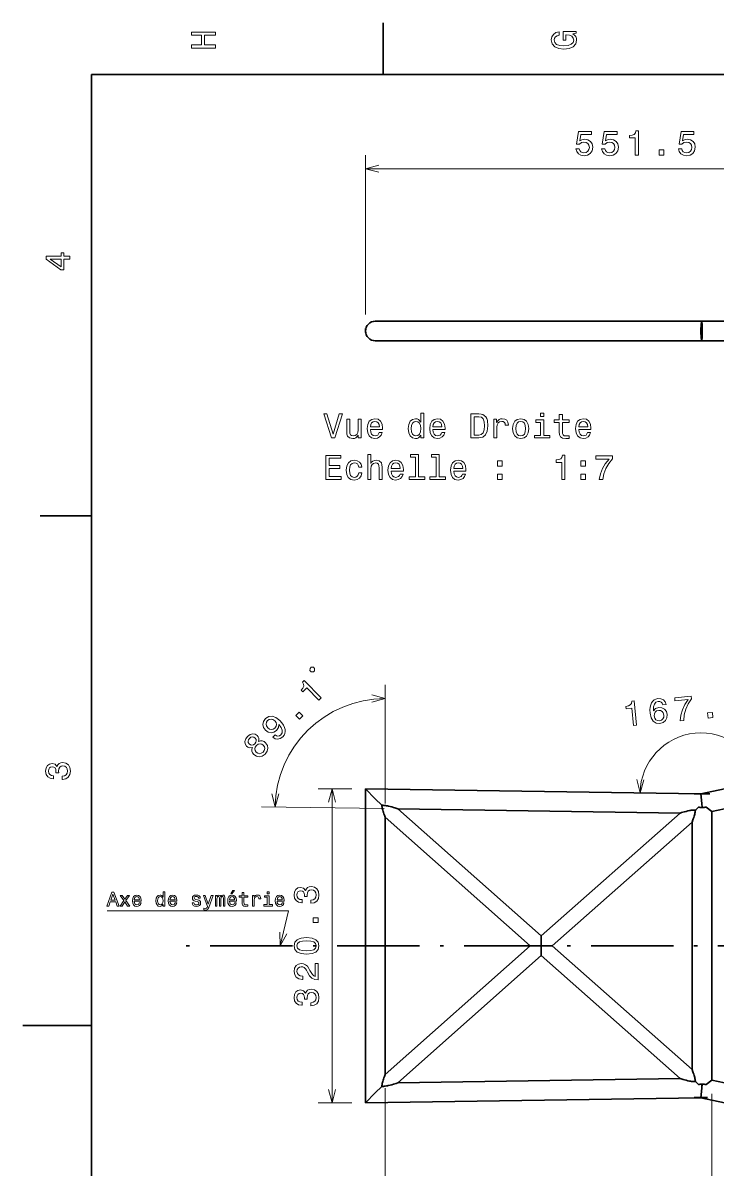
# Model space of a CAD drawing. Extents: x 0 to 420, y 0 to 297.
# Drawn here: x 0 to 101.1, y 127.6 to 294.5 of the extents above; entities that cross this region are included whole.
import ezdxf

# ---------------------------------------------------------------- set-up
doc = ezdxf.new("R2010")
doc.units = 0
doc.linetypes.add('DASHDOT', pattern=[18.5, 12, -3, 0.5, -3])

msp = doc.modelspace()

# ---------------------------------------------------------------- linework, layer by layer
at = {"color": 7, "lineweight": 35, "ltscale": 0.1875}
for p, q in [((52.5, 287), (52.5, 294.5)), ((10, 222.699997), (2.5, 222.699997))]:
    msp.add_line(p, q, dxfattribs=at)
at = {"color": 7, "lineweight": 35}
for p, q in [((410, 287), (10, 287)), ((10, 287), (10, 10)), ((51.345295, 251.058411), (98.927864, 251.058411)), ((126.272415, 251.058411), (98.927864, 251.058411)), ((51.345295, 248.201263), (98.927864, 248.201263)), ((51.345295, 248.201263), (98.927864, 248.201263)), ((128.342224, 248.201263), (98.927864, 248.201263)), ((128.342224, 248.201263), (98.927864, 248.201263)), ((125.832825, 187.938126), (98.789383, 182.228348)), ((127.970154, 185.469254), (100.356438, 179.639069)), ((49.916725, 182.96698), (98.789383, 182.228348)), ((49.916725, 182.96698), (49.916725, 137.209198)), ((52.773865, 178.820389), (52.773865, 141.360016)), ((73.900574, 160.111069), (52.773865, 178.820389)), ((54.630798, 180.038269), (95.74704, 179.416855)), ((75.516472, 161.542404), (54.630798, 180.038269)), ((75.516472, 161.542404), (95.74704, 179.416855)), ((100.356438, 140.537109), (100.356438, 179.639069)), ((77.13279, 160.111038), (97.49929, 178.105606)), ((97.49929, 142.074936), (97.49929, 178.105606)), ((73.900574, 160.111069), (52.773865, 141.360016)), ((75.516457, 158.680099), (54.624973, 140.137817)), ((95.752625, 140.759415), (75.516457, 158.680099)), ((97.49929, 142.074936), (77.13279, 160.111038)), ((54.624973, 140.137817), (95.752625, 140.759415)), ((100.356438, 140.537109), (127.970154, 134.706924)), ((49.916725, 137.209198), (98.789383, 137.94783)), ((98.789383, 137.94783), (125.832825, 132.238052))]:
    msp.add_line(p, q, dxfattribs=at)
at = {"color": 7, "lineweight": 13}
for p, q in [((49.909958, 252.019882), (49.909958, 275.263092)), ((49.909958, 273.263092), (128.688568, 273.263092)), ((52.773865, 139.360016), (52.773865, 73.737663)), ((100.356438, 138.537109), (100.356438, 84.559921))]:
    msp.add_line(p, q, dxfattribs=at)
at = {"color": 7, "lineweight": 35, "ltscale": 0.015268}
msp.add_line((49.909958, 250.019882), (49.906506, 249.40918), dxfattribs=at)
at = {"color": 7, "lineweight": 35, "ltscale": 0.000235}
msp.add_line((51.35471, 248.201294), (51.345295, 248.201263), dxfattribs=at)
at = {"color": 7, "lineweight": 13, "ltscale": 0.432038}
msp.add_line((52.773865, 180.820389), (52.773865, 198.101913), dxfattribs=at)
at = {"color": 8, "lineweight": 13, "ltscale": 0.121996}
for p, q in [((47.916725, 182.96698), (43.036877, 182.96698)), ((47.916725, 137.209198), (43.036877, 137.209198))]:
    msp.add_line(p, q, dxfattribs=at)
at = {"color": 8, "lineweight": 13}
msp.add_line((45.036877, 137.209198), (45.036877, 182.96698), dxfattribs=at)
at = {"color": 7, "lineweight": 35, "ltscale": 0.050893}
for p, q in [((49.916725, 182.96698), (51.345295, 181.516663)), ((51.345295, 181.516663), (49.916725, 182.96698)), ((51.345295, 138.659515), (49.916725, 137.209198)), ((51.345295, 138.659515), (49.916725, 137.209198))]:
    msp.add_line(p, q, dxfattribs=at)
at = {"color": 7, "lineweight": 35, "ltscale": 0.05621}
msp.add_line((97.820251, 182.233932), (100.068649, 182.233932), dxfattribs=at)
at = {"color": 7, "lineweight": 35, "ltscale": 0.035938}
for p, q in [((98.927864, 180.797516), (98.789383, 182.228348)), ((98.789383, 182.228348), (98.927864, 180.797516)), ((98.927864, 139.378662), (98.789383, 137.94783))]:
    msp.add_line(p, q, dxfattribs=at)
at = {"color": 7, "lineweight": 13, "ltscale": 0.447318}
msp.add_line((52.631008, 180.068497), (34.740349, 180.338882), dxfattribs=at)
at = {"color": 7, "lineweight": 35, "ltscale": 0.033821}
for p, q in [((51.345295, 181.516663), (52.294651, 180.552856)), ((52.294651, 180.552856), (51.345295, 181.516663))]:
    msp.add_line(p, q, dxfattribs=at)
at = {"color": 7, "lineweight": 35, "ltscale": 0.015138}
msp.add_line((98.411613, 180.289001), (97.980232, 179.86409), dxfattribs=at)
at = {"color": 7, "lineweight": 35, "ltscale": 0.013858}
for p, q in [((98.981262, 180.245773), (98.927864, 180.797516)), ((98.927864, 180.797516), (98.981262, 180.245773)), ((98.981262, 139.930405), (98.927864, 139.378662))]:
    msp.add_line(p, q, dxfattribs=at)
at = {"color": 7, "lineweight": 35, "ltscale": 0.025994}
for p, q in [((100.356438, 179.639069), (99.548836, 180.293961)), ((99.548836, 139.882217), (100.356438, 140.537109))]:
    msp.add_line(p, q, dxfattribs=at)
at = {"color": 7, "lineweight": 35, "ltscale": 0.035761}
msp.add_line((75.515648, 160.111969), (75.516472, 161.542404), dxfattribs=at)
at = {"color": 7, "linetype": 'DASHDOT', "lineweight": 35}
msp.add_line((390.771515, 160.088089), (23.101364, 160.088089), dxfattribs=at)
at = {"color": 7, "lineweight": 35, "ltscale": 0.040377}
msp.add_line((75.515648, 160.111969), (73.900574, 160.111069), dxfattribs=at)
at = {"color": 7, "lineweight": 35, "ltscale": 0.040429}
msp.add_line((75.515648, 160.111969), (77.13279, 160.111038), dxfattribs=at)
at = {"color": 7, "lineweight": 35, "ltscale": 0.035797}
msp.add_line((75.515648, 160.111969), (75.516457, 158.680099), dxfattribs=at)
at = {"color": 7, "lineweight": 35, "ltscale": 0.25}
msp.add_line((10, 148.5), (0, 148.5), dxfattribs=at)
at = {"color": 7, "lineweight": 35, "ltscale": 0.015134}
msp.add_line((97.980339, 140.311981), (98.411613, 139.887177), dxfattribs=at)
at = {"color": 7, "lineweight": 35, "ltscale": 0.033816}
msp.add_line((52.294514, 139.623169), (51.345295, 138.659515), dxfattribs=at)
msp.add_line((52.294514, 139.623169), (51.345295, 138.659515), dxfattribs=at)
at = {"color": 7, "lineweight": 35, "ltscale": 0.013787}
msp.add_line((98.927864, 139.378662), (98.919525, 139.930069), dxfattribs=at)
at = {"color": 7, "lineweight": 35, "ltscale": 0.04818}
msp.add_line((97.820251, 138.008881), (99.747444, 138.008881), dxfattribs=at)
at = {"color": 7, "lineweight": 13}
for points in [[(28.083214, 290.829987), (28.083214, 291.299011), (26.439121, 291.299011), (26.439121, 292.701019), (28.083214, 292.701019), (28.083214, 293.164978), (24.583214, 293.164978), (24.583214, 292.701019), (26.010447, 292.701019), (26.010447, 291.299011), (24.583214, 291.299011), (24.583214, 290.829987)], [(80.114197, 292.922913), (80.583214, 293.008667), (80.583214, 293.260803), (78.692001, 293.260803), (78.692001, 291.984863), (79.120674, 291.984863), (79.120674, 292.771606), (79.15094, 292.771606), (79.614914, 292.71109), (79.957855, 292.549713), (80.174713, 292.302612), (80.245316, 291.994965), (80.154541, 291.652039), (79.882202, 291.384735), (79.433357, 291.213257), (78.818085, 291.15274), (78.207855, 291.208221), (77.759003, 291.3797), (77.486671, 291.652039), (77.390854, 292.020172), (77.441284, 292.272339), (77.582497, 292.479126), (77.819527, 292.630402), (78.137245, 292.716156), (78.137245, 293.215424), (77.653099, 293.08429), (77.289986, 292.837189), (77.068085, 292.489197), (76.987396, 292.050446), (77.113472, 291.475525), (77.481628, 291.041779), (78.0616, 290.764404), (78.833214, 290.668579), (79.609871, 290.764404), (80.189842, 291.041779), (80.557999, 291.450287), (80.679039, 291.964691), (80.638687, 292.252167), (80.537827, 292.509369), (80.361313, 292.731262)], [(89.208466, 275.263092), (89.667404, 275.263092), (89.667404, 278.7883), (89.324471, 278.7883), (89.233688, 278.480682), (89.052132, 278.273895), (88.77475, 278.152863), (88.391472, 278.112518), (88.391472, 277.754456), (89.208466, 277.754456)], [(80.576515, 276.175934), (80.687454, 275.76236), (80.934578, 275.439606), (81.297684, 275.237885), (81.761658, 275.162231), (82.271019, 275.253021), (82.669441, 275.500122), (82.921608, 275.893494), (83.017433, 276.397827), (82.931686, 276.866852), (82.689621, 277.234985), (82.311378, 277.472015), (81.822189, 277.55777), (81.443947, 277.497253), (81.151428, 277.330811), (81.292648, 278.273895), (82.825783, 278.273895), (82.825783, 278.687439), (80.954735, 278.687439), (80.677376, 276.831543), (81.080818, 276.831543), (81.373337, 277.068573), (81.746536, 277.154297), (82.06929, 277.098846), (82.316414, 276.937439), (82.472755, 276.690338), (82.528221, 276.372589), (82.472755, 276.054871), (82.311378, 275.80777), (82.064255, 275.651428), (81.746536, 275.595947), (81.47924, 275.631256), (81.272469, 275.747253), (81.12117, 275.928802), (81.045525, 276.175934)], [(84.312523, 276.175934), (84.42347, 275.76236), (84.670593, 275.439606), (85.033699, 275.237885), (85.497673, 275.162231), (86.007034, 275.253021), (86.405457, 275.500122), (86.657616, 275.893494), (86.753441, 276.397827), (86.667694, 276.866852), (86.425629, 277.234985), (86.047386, 277.472015), (85.558197, 277.55777), (85.179955, 277.497253), (84.887444, 277.330811), (85.028656, 278.273895), (86.56179, 278.273895), (86.56179, 278.687439), (84.69075, 278.687439), (84.413391, 276.831543), (84.816833, 276.831543), (85.109344, 277.068573), (85.482552, 277.154297), (85.805305, 277.098846), (86.052429, 276.937439), (86.208763, 276.690338), (86.264236, 276.372589), (86.208763, 276.054871), (86.047386, 275.80777), (85.800262, 275.651428), (85.482552, 275.595947), (85.215256, 275.631256), (85.008484, 275.747253), (84.857185, 275.928802), (84.78154, 276.175934)], [(95.520569, 276.175934), (95.631516, 275.76236), (95.878632, 275.439606), (96.241745, 275.237885), (96.705711, 275.162231), (97.21508, 275.253021), (97.613495, 275.500122), (97.865662, 275.893494), (97.961487, 276.397827), (97.87574, 276.866852), (97.633675, 277.234985), (97.255432, 277.472015), (96.766243, 277.55777), (96.388, 277.497253), (96.095482, 277.330811), (96.236702, 278.273895), (97.769836, 278.273895), (97.769836, 278.687439), (95.898796, 278.687439), (95.621429, 276.831543), (96.024872, 276.831543), (96.31739, 277.068573), (96.690598, 277.154297), (97.013351, 277.098846), (97.260468, 276.937439), (97.416809, 276.690338), (97.472282, 276.372589), (97.416809, 276.054871), (97.255432, 275.80777), (97.008308, 275.651428), (96.690598, 275.595947), (96.423294, 275.631256), (96.216522, 275.747253), (96.065231, 275.928802), (95.989578, 276.175934)], [(92.687279, 275.263092), (93.383255, 275.263092), (93.383255, 276.014526), (92.687279, 276.014526)], [(6.833213, 260.077362), (6.833213, 260.53125), (5.965778, 260.53125), (5.965778, 261.030548), (5.56232, 261.030548), (5.56232, 260.53125), (3.408862, 260.53125), (3.408862, 260.072327), (5.521974, 258.539185), (5.965778, 258.539185), (5.965778, 260.077362)], [(5.56232, 258.96283), (3.993876, 260.077362), (5.56232, 260.077362)], [(46.079975, 237.56395), (45.202454, 234.583405), (44.299713, 237.56395), (43.820606, 237.56395), (44.950291, 234.058914), (45.454613, 234.058914), (46.559078, 237.56395)], [(57.966862, 234.477509), (57.966862, 234.058914), (58.410664, 234.058914), (58.410664, 237.679947), (57.971905, 237.679947), (57.971905, 236.353577), (57.634007, 236.736862), (57.427235, 236.827652), (57.190205, 236.862946), (56.761528, 236.762085), (56.428677, 236.47966), (56.211819, 236.025772), (56.136169, 235.415543), (56.211819, 234.805313), (56.428677, 234.346375), (56.761528, 234.058914), (57.190205, 233.963089), (57.427235, 233.998398), (57.63905, 234.089172)], [(66.44957, 237.558914), (65.284584, 237.558914), (65.284584, 234.058914), (66.44957, 234.058914), (66.999283, 234.169861), (67.407784, 234.507767), (67.659943, 235.05748), (67.750725, 235.808914), (67.670029, 236.575485), (67.569168, 236.878082), (67.427956, 237.120148), (67.019455, 237.447968), (66.752159, 237.528656)], [(66.414268, 237.14032), (66.797554, 237.064682), (67.059799, 236.832687), (67.216141, 236.419144), (67.266571, 235.808914), (67.211098, 235.218857), (67.054756, 234.805313), (66.787468, 234.558197), (66.414268, 234.477509), (65.753601, 234.477509), (65.753601, 237.14032)], [(75.890488, 237.679947), (75.421471, 237.679947), (75.421471, 237.175629), (75.890488, 237.175629)], [(78.149849, 236.298111), (78.149849, 234.941483), (78.180107, 234.502716), (78.32132, 234.200119), (78.603745, 234.023605), (79.082848, 233.963089), (79.607346, 233.988312), (79.607346, 234.371597), (79.22406, 234.341339), (78.876076, 234.381683), (78.689476, 234.507767), (78.608788, 234.719574), (78.593658, 235.01712), (78.593658, 236.298111), (79.607346, 236.298111), (79.607346, 236.676346), (78.593658, 236.676346), (78.593658, 237.46814), (78.149849, 237.46814), (78.149849, 236.676346), (77.383278, 236.676346), (77.383278, 236.298111)], [(49.282421, 236.76712), (48.838619, 236.76712), (48.838619, 235.20372), (48.788185, 234.840622), (48.641933, 234.578369), (48.414986, 234.416977), (48.117435, 234.366547), (47.880405, 234.406891), (47.729107, 234.527939), (47.643375, 234.734711), (47.623199, 235.027206), (47.623199, 236.76712), (47.179398, 236.76712), (47.179398, 234.986862), (47.194527, 234.628799), (47.290348, 234.331253), (47.582855, 234.058914), (48.051876, 233.963089), (48.304035, 233.998398), (48.520897, 234.089172), (48.707497, 234.245514), (48.858791, 234.472458), (48.858791, 234.058914), (49.282421, 234.058914)], [(50.618877, 235.284424), (52.394093, 235.284424), (52.399136, 235.491196), (52.318443, 236.071167), (52.096542, 236.504883), (51.743519, 236.76712), (51.274498, 236.862946), (50.815563, 236.762085), (50.46254, 236.47966), (50.235592, 236.020737), (50.1549, 235.415543), (50.230549, 234.795227), (50.457497, 234.341339), (50.805477, 234.058914), (51.259369, 233.963089), (51.65274, 234.028656), (51.975506, 234.200119), (52.212536, 234.472458), (52.348705, 234.835571), (51.909943, 234.835571), (51.819164, 234.633835), (51.688042, 234.482544), (51.314842, 234.361511), (51.027378, 234.416977), (50.81052, 234.593491), (50.669312, 234.880966), (50.618877, 235.269287)], [(50.618877, 235.657623), (50.674355, 236.0056), (50.81052, 236.262802), (51.017292, 236.419144), (51.289627, 236.474625), (51.556919, 236.419144), (51.763691, 236.262802), (51.889771, 236.0056), (51.935162, 235.657623)], [(57.26585, 236.464539), (57.558357, 236.393921), (57.780262, 236.197235), (57.911385, 235.869431), (57.961819, 235.415543), (57.911385, 234.956604), (57.780262, 234.628799), (57.558357, 234.427063), (57.26585, 234.361511), (56.988476, 234.427063), (56.776657, 234.628799), (56.635448, 234.961655), (56.590057, 235.415543), (56.635448, 235.864395), (56.776657, 236.1922), (56.988476, 236.393921)], [(59.726944, 235.284424), (61.502163, 235.284424), (61.507206, 235.491196), (61.426514, 236.071167), (61.204613, 236.504883), (60.851585, 236.76712), (60.382565, 236.862946), (59.92363, 236.762085), (59.570606, 236.47966), (59.343662, 236.020737), (59.26297, 235.415543), (59.338619, 234.795227), (59.565563, 234.341339), (59.913544, 234.058914), (60.367435, 233.963089), (60.760807, 234.028656), (61.083572, 234.200119), (61.320606, 234.472458), (61.456772, 234.835571), (61.018013, 234.835571), (60.927235, 234.633835), (60.796108, 234.482544), (60.422913, 234.361511), (60.135448, 234.416977), (59.918587, 234.593491), (59.777378, 234.880966), (59.726944, 235.269287)], [(59.726944, 235.657623), (59.782421, 236.0056), (59.918587, 236.262802), (60.125359, 236.419144), (60.397694, 236.474625), (60.664986, 236.419144), (60.871758, 236.262802), (60.997837, 236.0056), (61.043228, 235.657623)], [(68.613113, 234.058914), (69.056915, 234.058914), (69.056915, 235.607178), (69.102303, 235.980377), (69.238472, 236.247681), (69.460373, 236.409058), (69.757927, 236.464539), (69.979828, 236.42923), (70.146255, 236.328369), (70.247116, 236.156891), (70.282425, 235.924911), (70.73127, 235.924911), (70.670753, 236.333405), (70.504326, 236.625916), (70.226944, 236.802429), (69.848701, 236.862946), (69.591499, 236.822601), (69.369598, 236.721741), (69.172913, 236.550262), (69.016571, 236.318283), (69.016571, 236.76712), (68.613113, 236.76712)], [(71.351585, 235.410492), (71.432274, 234.795227), (71.664261, 234.341339), (72.032417, 234.058914), (72.526657, 233.963089), (73.015846, 234.058914), (73.384003, 234.336288), (73.615997, 234.790176), (73.701729, 235.410492), (73.615997, 236.025772), (73.384003, 236.484711), (73.015846, 236.762085), (72.526657, 236.862946), (72.032417, 236.762085), (71.664261, 236.47966), (71.432274, 236.025772)], [(71.805473, 235.415543), (71.850861, 235.869431), (71.992073, 236.197235), (72.219017, 236.398972), (72.526657, 236.469574), (72.829247, 236.398972), (73.056198, 236.202286), (73.197403, 235.869431), (73.247841, 235.415543), (73.197403, 234.956604), (73.056198, 234.623749), (72.829247, 234.422028), (72.526657, 234.356461), (72.219017, 234.422028), (71.992073, 234.623749), (71.850861, 234.956604)], [(75.875359, 234.432114), (75.875359, 236.676346), (74.735588, 236.676346), (74.735588, 236.298111), (75.431557, 236.298111), (75.431557, 234.432114), (74.523773, 234.432114), (74.523773, 234.058914), (76.793221, 234.058914), (76.793221, 234.432114)], [(80.979103, 235.284424), (82.754318, 235.284424), (82.759361, 235.491196), (82.678665, 236.071167), (82.456764, 236.504883), (82.103737, 236.76712), (81.63472, 236.862946), (81.175789, 236.762085), (80.822762, 236.47966), (80.595818, 236.020737), (80.515121, 235.415543), (80.590775, 234.795227), (80.817719, 234.341339), (81.165703, 234.058914), (81.619591, 233.963089), (82.012962, 234.028656), (82.335732, 234.200119), (82.572762, 234.472458), (82.708931, 234.835571), (82.270164, 234.835571), (82.17939, 234.633835), (82.048264, 234.482544), (81.675064, 234.361511), (81.387604, 234.416977), (81.170746, 234.593491), (81.029533, 234.880966), (80.979103, 235.269287)], [(80.979103, 235.657623), (81.034576, 236.0056), (81.170746, 236.262802), (81.377518, 236.419144), (81.649849, 236.474625), (81.917145, 236.419144), (82.123917, 236.262802), (82.249992, 236.0056), (82.29538, 235.657623)], [(44.143375, 228.012085), (46.362392, 228.012085), (46.362392, 228.435715), (44.607349, 228.435715), (44.607349, 229.62088), (46.17075, 229.62088), (46.17075, 230.039459), (44.607349, 230.039459), (44.607349, 231.088455), (46.322048, 231.088455), (46.322048, 231.512085), (44.143375, 231.512085)], [(48.919312, 229.822601), (49.35807, 229.822601), (49.267292, 230.226059), (49.050434, 230.543777), (48.71254, 230.740463), (48.273777, 230.816116), (47.789627, 230.715256), (47.421471, 230.432831), (47.189484, 229.973907), (47.108791, 229.358627), (47.184441, 228.748398), (47.411385, 228.29451), (47.769455, 228.012085), (48.258648, 227.91626), (48.692364, 227.991913), (49.030262, 228.20372), (49.262249, 228.536575), (49.363113, 228.980377), (48.939484, 228.980377), (48.863834, 228.697968), (48.722626, 228.486145), (48.520897, 228.355026), (48.273777, 228.314682), (47.966141, 228.380234), (47.74424, 228.58197), (47.60807, 228.909775), (47.562683, 229.373749), (47.60807, 229.827652), (47.749283, 230.155457), (47.976227, 230.357193), (48.273777, 230.427795), (48.536026, 230.382401), (48.732712, 230.266403), (48.863834, 230.074768)], [(50.230549, 228.012085), (50.674355, 228.012085), (50.674355, 229.575485), (50.719742, 229.933548), (50.865997, 230.195801), (51.092941, 230.357193), (51.395535, 230.417709), (51.637611, 230.367279), (51.788906, 230.23111), (51.864555, 230.004166), (51.889771, 229.701569), (51.889771, 228.012085), (52.333576, 228.012085), (52.333576, 229.792343), (52.3134, 230.150406), (52.222622, 230.447968), (51.925072, 230.720291), (51.461098, 230.816116), (51.208935, 230.780823), (50.992077, 230.684998), (50.81052, 230.533691), (50.674355, 230.32692), (50.674355, 231.633118), (50.230549, 231.633118)], [(53.6549, 229.237595), (55.430119, 229.237595), (55.435162, 229.444366), (55.354469, 230.024338), (55.132565, 230.458054), (54.779541, 230.720291), (54.31052, 230.816116), (53.851585, 230.715256), (53.498562, 230.432831), (53.271614, 229.973907), (53.190922, 229.368713), (53.266571, 228.748398), (53.493519, 228.29451), (53.841499, 228.012085), (54.295391, 227.91626), (54.688763, 227.981827), (55.011528, 228.15329), (55.248562, 228.425629), (55.384727, 228.788742), (54.945969, 228.788742), (54.85519, 228.587006), (54.724064, 228.435715), (54.350864, 228.314682), (54.0634, 228.370148), (53.846542, 228.546661), (53.705334, 228.834137), (53.6549, 229.222458)], [(53.6549, 229.610794), (53.710377, 229.958771), (53.846542, 230.215973), (54.053314, 230.372314), (54.325649, 230.427795), (54.592941, 230.372314), (54.799713, 230.215973), (54.925793, 229.958771), (54.971184, 229.610794)], [(57.185162, 231.259918), (57.185162, 228.385284), (56.272335, 228.385284), (56.272335, 228.012085), (58.536743, 228.012085), (58.536743, 228.385284), (57.628963, 228.385284), (57.628963, 231.633118), (56.489193, 231.633118), (56.489193, 231.259918)], [(60.22118, 231.259918), (60.22118, 228.385284), (59.308357, 228.385284), (59.308357, 228.012085), (61.572765, 228.012085), (61.572765, 228.385284), (60.664986, 228.385284), (60.664986, 231.633118), (59.525219, 231.633118), (59.525219, 231.259918)], [(62.76297, 229.237595), (64.538185, 229.237595), (64.543228, 229.444366), (64.46254, 230.024338), (64.240631, 230.458054), (63.887608, 230.720291), (63.418587, 230.816116), (62.959656, 230.715256), (62.606628, 230.432831), (62.379684, 229.973907), (62.298992, 229.368713), (62.374641, 228.748398), (62.601585, 228.29451), (62.94957, 228.012085), (63.403458, 227.91626), (63.796829, 227.981827), (64.119598, 228.15329), (64.356628, 228.425629), (64.492798, 228.788742), (64.054031, 228.788742), (63.963257, 228.587006), (63.832134, 228.435715), (63.458935, 228.314682), (63.171471, 228.370148), (62.954613, 228.546661), (62.8134, 228.834137), (62.76297, 229.222458)], [(62.76297, 229.610794), (62.818443, 229.958771), (62.954613, 230.215973), (63.161385, 230.372314), (63.43372, 230.427795), (63.701008, 230.372314), (63.90778, 230.215973), (64.033859, 229.958771), (64.079254, 229.610794)], [(69.142654, 229.968857), (69.838615, 229.968857), (69.838615, 230.720291), (69.142654, 230.720291)], [(78.507919, 228.012085), (78.96685, 228.012085), (78.96685, 231.537308), (78.623917, 231.537308), (78.533134, 231.22966), (78.351578, 231.022888), (78.074203, 230.901855), (77.690918, 230.861511), (77.690918, 230.503433), (78.507919, 230.503433)], [(81.286736, 229.968857), (81.982704, 229.968857), (81.982704, 230.720291), (81.286736, 230.720291)], [(83.969734, 228.012085), (84.479103, 228.012085), (84.645523, 228.844223), (84.938034, 229.62088), (85.351578, 230.342056), (85.891205, 231.017853), (85.891205, 231.436432), (83.490623, 231.436432), (83.490623, 230.977509), (85.407051, 230.977509), (84.852295, 230.296661), (84.433708, 229.585571), (84.141205, 228.829086)], [(69.142654, 228.012085), (69.838615, 228.012085), (69.838615, 228.763519), (69.142654, 228.763519)], [(81.286736, 228.012085), (81.982704, 228.012085), (81.982704, 228.763519), (81.286736, 228.763519)], [(42.319801, 199.997421), (42.486061, 200.161148), (42.488537, 200.491135), (42.324787, 200.657364), (41.994812, 200.659851), (41.82859, 200.496109), (41.826115, 200.166138), (41.989826, 199.999908)], [(43.131081, 195.883728), (43.458019, 196.20578), (40.984245, 198.717255), (40.739895, 198.476593), (40.891125, 198.193726), (40.906887, 197.919006), (40.794201, 197.638123), (40.549465, 197.340424), (40.800724, 197.085312), (41.38279, 197.658646)], [(88.936951, 192.198624), (89.393738, 192.242844), (89.054153, 195.751663), (88.712814, 195.718628), (88.652092, 195.403671), (88.491287, 195.180374), (88.226868, 195.033173), (87.849251, 194.9561), (87.883743, 194.599686), (88.696945, 194.678391)], [(93.704369, 195.228897), (93.569641, 195.626266), (93.319626, 195.906082), (92.959808, 196.063797), (92.511765, 196.086304), (92.219002, 196.022491), (91.972229, 195.902344), (91.761398, 195.724869), (91.59201, 195.485535), (91.468147, 195.19487), (91.390266, 194.84787), (91.358368, 194.444504), (91.381531, 193.995789), (91.530823, 193.290756), (91.826843, 192.797531), (92.25351, 192.524689), (92.805862, 192.471741), (93.284027, 192.609222), (93.63266, 192.881104), (93.837654, 193.275879), (93.877327, 193.755997), (93.745842, 194.224625), (93.479462, 194.56871), (93.100716, 194.765137), (92.651199, 194.802689), (92.184036, 194.656143), (91.855316, 194.335526), (91.877167, 194.894989), (91.999435, 195.307098), (92.222557, 195.566833), (92.556145, 195.680191), (92.811005, 195.664322), (93.011971, 195.577362), (93.154465, 195.413818), (93.242561, 195.184204)], [(95.766838, 192.85965), (96.273849, 192.908722), (96.359329, 193.753006), (96.575653, 194.55423), (96.917801, 195.311905), (97.389816, 196.03653), (97.349495, 196.453171), (94.960091, 196.221924), (95.004295, 195.765121), (96.911804, 195.949738), (96.425217, 195.218628), (96.077087, 194.47052), (95.85881, 193.689377)], [(40.286179, 193.081512), (40.781994, 193.569901), (40.254684, 194.10524), (39.758869, 193.616852)], [(93.390892, 193.703857), (93.366287, 193.382263), (93.249046, 193.127716), (93.038704, 192.945221), (92.762459, 192.867813), (92.461433, 192.889343), (92.220482, 193.023102), (92.05159, 193.249954), (91.9758, 193.561829), (91.995872, 193.877914), (92.113602, 194.127457), (92.329926, 194.300385), (92.635818, 194.385727), (92.912224, 194.35675), (93.142166, 194.232071), (93.30555, 194.009735)], [(99.836868, 193.253555), (100.529602, 193.320602), (100.457214, 194.068558), (99.764481, 194.001511)], [(36.401413, 190.47258), (36.734875, 190.241837), (37.10527, 190.174835), (37.484074, 190.278961), (37.856979, 190.54718), (38.044201, 190.781128), (38.17091, 191.033371), (38.222878, 191.304016), (38.203693, 191.596588), (38.116848, 191.900375), (37.955227, 192.222549), (37.72591, 192.548813), (37.425339, 192.889862), (36.865246, 193.336304), (36.324684, 193.532974), (35.824997, 193.479691), (35.362698, 193.180054), (35.074299, 192.768555), (34.978283, 192.334198), (35.067741, 191.898453), (35.339367, 191.507675), (35.736618, 191.219376), (36.16383, 191.123428), (36.578136, 191.205887), (36.950974, 191.466965), (37.221481, 191.867905), (37.27132, 192.327576), (37.606667, 191.872131), (37.771286, 191.475037), (37.761555, 191.132751), (37.573917, 190.841751), (37.362316, 190.682861), (37.147926, 190.627426), (36.934231, 190.664703), (36.731945, 190.798172)], [(35.684338, 191.854553), (35.500847, 192.112717), (35.428059, 192.387863), (35.476433, 192.654953), (35.642277, 192.89621), (35.893215, 193.065491), (36.164597, 193.113373), (36.43507, 193.039993), (36.694035, 192.856171), (36.877453, 192.590881), (36.943195, 192.322922), (36.880558, 192.055923), (36.696754, 191.804108), (36.463772, 191.645401), (36.206623, 191.597412), (35.94323, 191.663589)], [(33.441662, 188.987167), (33.357502, 188.70607), (33.369778, 188.442078), (33.464123, 188.188156), (33.647785, 187.951401), (34.020241, 187.688263), (34.429733, 187.603134), (34.854923, 187.71048), (35.281574, 188.010376), (35.584274, 188.428909), (35.698044, 188.852432), (35.619118, 189.263138), (35.365211, 189.643066), (35.127663, 189.826736), (34.878811, 189.928482), (34.611443, 189.941193), (34.332706, 189.864853), (34.391472, 190.092636), (34.37529, 190.310303), (34.294792, 190.514175), (34.142937, 190.711472), (33.834206, 190.909943), (33.48156, 190.966095), (33.106281, 190.858383), (32.736969, 190.593704), (32.463146, 190.224899), (32.349796, 189.851303), (32.397018, 189.494324), (32.594391, 189.186142), (32.785759, 189.027786), (32.98843, 188.944229)], [(32.964054, 189.493607), (32.837063, 189.680008), (32.802956, 189.8871), (32.865177, 190.097046), (33.0201, 190.306274), (33.228073, 190.454483), (33.438908, 190.513519), (33.645485, 190.476288), (33.833542, 190.350052), (33.960461, 190.156525), (33.998093, 189.945831), (33.942951, 189.728714), (33.788063, 189.526611), (33.57653, 189.374863), (33.362141, 189.319412), (33.152042, 189.360229)], [(33.985641, 188.29834), (33.830402, 188.520615), (33.793049, 188.766968), (33.862698, 189.019638), (34.046432, 189.264328), (34.29026, 189.440796), (34.543957, 189.506622), (34.789738, 189.465546), (35.013229, 189.310501), (35.179001, 189.070328), (35.226994, 188.813187), (35.164421, 188.553329), (34.98428, 188.312195), (34.736862, 188.132187), (34.476086, 188.073532), (34.219704, 188.125397)], [(5.73379, 184.329117), (5.769093, 184.329117), (6.253242, 184.409805), (6.616354, 184.646835), (6.848343, 185.020035), (6.934078, 185.514282), (6.848343, 186.038773), (6.626441, 186.432144), (6.273415, 186.684311), (5.819525, 186.775085), (5.521974, 186.734741), (5.279899, 186.623795), (5.0933, 186.44223), (4.957133, 186.20015), (4.684798, 186.527969), (4.251081, 186.643967), (3.857709, 186.568314), (3.560158, 186.351456), (3.373559, 185.998428), (3.307997, 185.514282), (3.388689, 185.060394), (3.610591, 184.712402), (3.963617, 184.485458), (4.432637, 184.409805), (4.46794, 184.409805), (4.46794, 184.858658), (4.145173, 184.899002), (3.913184, 185.030121), (3.771974, 185.241943), (3.721542, 185.53949), (3.761888, 185.801743), (3.867795, 185.993378), (4.039265, 186.109375), (4.271254, 186.15477), (4.518372, 186.109375), (4.684798, 185.988342), (4.785663, 185.77652), (4.815922, 185.489059), (4.810879, 185.292374), (5.209294, 185.292374), (5.199208, 185.53949), (5.244596, 185.857224), (5.365634, 186.094254), (5.56232, 186.235458), (5.819525, 186.285889), (6.112032, 186.230423), (6.328891, 186.084167), (6.465058, 185.852173), (6.510447, 185.54454), (6.460014, 185.226807), (6.308718, 184.994827), (6.066643, 184.848572), (5.73379, 184.793091)], [(12.247207, 165.884308), (12.512336, 165.884308), (12.722711, 166.472198), (13.520981, 166.472198), (13.731356, 165.884308), (14.002249, 165.884308), (13.270261, 167.887192), (12.976313, 167.887192)], [(12.814929, 166.717163), (13.123287, 167.598999), (13.431644, 166.717163)], [(14.446054, 165.884308), (14.843747, 166.486618), (15.25297, 165.884308), (15.558445, 165.884308), (15.005131, 166.682571), (15.526745, 167.431854), (15.232797, 167.431854), (14.855275, 166.869904), (14.477754, 167.431854), (14.178041, 167.431854), (14.69101, 166.679703), (14.149223, 165.884308)], [(16.218388, 166.584595), (17.232796, 166.584595), (17.235678, 166.702759), (17.189569, 167.034164), (17.062767, 167.281998), (16.861038, 167.431854), (16.593027, 167.486618), (16.330778, 167.42897), (16.129049, 167.267593), (15.999367, 167.005341), (15.953258, 166.659531), (15.996486, 166.305054), (16.126169, 166.045685), (16.325016, 165.884308), (16.584381, 165.829559), (16.809166, 165.86702), (16.993603, 165.964996), (17.129049, 166.120621), (17.20686, 166.32811), (16.956139, 166.32811), (16.904266, 166.212845), (16.829338, 166.126389), (16.616081, 166.05722), (16.451817, 166.088913), (16.327898, 166.189789), (16.247206, 166.35405), (16.218388, 166.575943)], [(16.218388, 166.797852), (16.250088, 166.996704), (16.327898, 167.143677), (16.446053, 167.233017), (16.601673, 167.264709), (16.75441, 167.233017), (16.872566, 167.143677), (16.944613, 166.996704), (16.970549, 166.797852)], [(20.417234, 166.123505), (20.417234, 165.884308), (20.670835, 165.884308), (20.670835, 167.953476), (20.420115, 167.953476), (20.420115, 167.195541), (20.227032, 167.414566), (20.108877, 167.466446), (19.973431, 167.486618), (19.728474, 167.42897), (19.538271, 167.267593), (19.414352, 167.008224), (19.371124, 166.659531), (19.414352, 166.310822), (19.538271, 166.048569), (19.728474, 165.884308), (19.973431, 165.829559), (20.108877, 165.849731), (20.229914, 165.901596)], [(20.016659, 167.258942), (20.183805, 167.218597), (20.310606, 167.106216), (20.385532, 166.918884), (20.414352, 166.659531), (20.385532, 166.397278), (20.310606, 166.209961), (20.183805, 166.094681), (20.016659, 166.05722), (19.858156, 166.094681), (19.73712, 166.209961), (19.656427, 166.400162), (19.630491, 166.659531), (19.656427, 166.916), (19.73712, 167.103333), (19.858156, 167.218597)], [(21.422997, 166.584595), (22.437407, 166.584595), (22.440289, 166.702759), (22.394178, 167.034164), (22.267378, 167.281998), (22.065649, 167.431854), (21.797638, 167.486618), (21.535389, 167.42897), (21.33366, 167.267593), (21.203978, 167.005341), (21.157867, 166.659531), (21.201096, 166.305054), (21.330778, 166.045685), (21.529625, 165.884308), (21.788992, 165.829559), (22.013775, 165.86702), (22.198214, 165.964996), (22.33366, 166.120621), (22.41147, 166.32811), (22.160749, 166.32811), (22.108877, 166.212845), (22.033949, 166.126389), (21.820692, 166.05722), (21.656427, 166.088913), (21.532507, 166.189789), (21.451817, 166.35405), (21.422997, 166.575943)], [(21.422997, 166.797852), (21.454699, 166.996704), (21.532507, 167.143677), (21.650663, 167.233017), (21.806282, 167.264709), (21.959021, 167.233017), (22.077175, 167.143677), (22.149221, 166.996704), (22.175159, 166.797852)], [(25.428761, 166.786331), (25.183804, 166.843964), (25.002247, 166.910248), (24.941729, 167.045685), (24.959021, 167.140793), (25.019539, 167.209961), (25.117521, 167.253189), (25.258732, 167.270477), (25.394178, 167.253189), (25.500807, 167.201309), (25.569971, 167.123505), (25.598789, 167.01976), (25.846628, 167.01976), (25.846628, 167.025513), (25.8034, 167.212845), (25.685244, 167.359818), (25.500807, 167.452026), (25.258732, 167.486618), (25.013775, 167.452026), (24.8351, 167.356934), (24.722708, 167.215714), (24.688126, 167.037048), (24.714064, 166.864136), (24.794754, 166.743103), (24.927319, 166.656647), (25.120403, 166.59613), (25.402824, 166.526962), (25.575735, 166.45491), (25.621843, 166.397278), (25.639135, 166.310822), (25.613199, 166.204193), (25.544035, 166.123505), (25.431643, 166.071625), (25.281786, 166.054337), (25.123285, 166.071625), (25.008011, 166.132141), (24.930201, 166.230133), (24.8985, 166.36557), (24.653543, 166.36557), (24.69389, 166.135025), (24.812046, 165.96788), (24.999365, 165.86702), (25.258732, 165.829559), (25.529625, 165.86702), (25.728472, 165.96788), (25.84951, 166.129257), (25.892736, 166.339645), (25.861036, 166.521194), (25.7717, 166.645111), (25.624725, 166.7258)], [(27.446051, 167.431854), (27.002247, 166.158081), (26.567089, 167.431854), (26.290432, 167.431854), (26.878328, 165.797852), (26.826454, 165.653763), (26.745764, 165.555771), (26.610315, 165.524078), (26.376886, 165.552902), (26.376886, 165.307938), (26.621843, 165.284882), (26.797636, 165.307938), (26.921555, 165.37999), (27.010893, 165.503906), (27.088703, 165.685455), (27.716944, 167.431854)], [(28.039711, 165.884308), (28.27314, 165.884308), (28.27314, 166.918884), (28.287548, 167.074509), (28.330776, 167.186905), (28.397058, 167.253189), (28.483515, 167.279114), (28.552679, 167.256073), (28.598787, 167.198425), (28.621843, 167.100449), (28.630487, 166.970764), (28.630487, 165.884308), (28.849508, 165.884308), (28.849508, 166.918884), (28.863918, 167.071625), (28.907145, 167.184021), (28.976309, 167.253189), (29.062765, 167.279114), (29.131929, 167.256073), (29.17804, 167.198425), (29.206858, 166.970764), (29.206858, 165.884308), (29.440287, 165.884308), (29.440287, 166.953476), (29.425877, 167.175369), (29.379768, 167.345398), (29.287548, 167.449142), (29.137693, 167.486618), (28.961901, 167.42897), (28.826454, 167.261826), (28.719826, 167.426102), (28.541151, 167.486618), (28.376886, 167.42897), (28.264494, 167.267593), (28.264494, 167.431854), (28.039711, 167.431854)], [(30.097347, 166.584595), (31.111755, 166.584595), (31.114637, 166.702759), (31.068529, 167.034164), (30.941727, 167.281998), (30.739998, 167.431854), (30.471987, 167.486618), (30.209738, 167.42897), (30.008009, 167.267593), (29.878326, 167.005341), (29.832216, 166.659531), (29.875444, 166.305054), (30.005127, 166.045685), (30.203976, 165.884308), (30.463341, 165.829559), (30.688126, 165.86702), (30.872562, 165.964996), (31.008009, 166.120621), (31.085819, 166.32811), (30.835098, 166.32811), (30.783226, 166.212845), (30.708298, 166.126389), (30.495041, 166.05722), (30.330776, 166.088913), (30.206858, 166.189789), (30.126165, 166.35405), (30.097347, 166.575943)], [(30.097347, 166.797852), (30.129047, 166.996704), (30.206858, 167.143677), (30.325012, 167.233017), (30.480633, 167.264709), (30.633369, 167.233017), (30.751526, 167.143677), (30.823572, 166.996704), (30.849508, 166.797852)], [(30.27314, 167.642227), (30.443169, 167.642227), (30.843744, 168.132141), (30.561323, 168.132141)], [(31.950373, 167.163849), (31.950373, 166.388626), (31.967665, 166.137909), (32.048355, 165.964996), (32.20974, 165.864136), (32.483513, 165.829559), (32.783226, 165.843964), (32.783226, 166.062988), (32.564205, 166.045685), (32.365356, 166.068741), (32.258728, 166.140793), (32.21262, 166.261826), (32.203976, 166.431854), (32.203976, 167.163849), (32.783226, 167.163849), (32.783226, 167.37999), (32.203976, 167.37999), (32.203976, 167.832428), (31.950373, 167.832428), (31.950373, 167.37999), (31.512333, 167.37999), (31.512333, 167.163849)], [(33.440285, 165.884308), (33.69389, 165.884308), (33.69389, 166.769028), (33.719826, 166.982285), (33.797634, 167.135025), (33.924435, 167.227249), (34.094463, 167.258942), (34.221268, 167.23877), (34.316368, 167.181137), (34.374004, 167.08316), (34.394176, 166.950592), (34.650661, 166.950592), (34.616077, 167.184021), (34.520977, 167.351166), (34.362476, 167.452026), (34.146339, 167.486618), (33.999363, 167.463562), (33.872562, 167.405914), (33.76017, 167.307938), (33.670834, 167.175369), (33.670834, 167.431854), (33.440285, 167.431854)], [(35.855274, 166.097565), (35.855274, 167.37999), (35.203976, 167.37999), (35.203976, 167.163849), (35.601669, 167.163849), (35.601669, 166.097565), (35.082939, 166.097565), (35.082939, 165.884308), (36.379768, 165.884308), (36.379768, 166.097565)], [(35.863918, 167.953476), (35.595905, 167.953476), (35.595905, 167.665283), (35.863918, 167.665283)], [(37.036831, 166.584595), (38.051239, 166.584595), (38.054119, 166.702759), (38.008011, 167.034164), (37.88121, 167.281998), (37.679482, 167.431854), (37.411469, 167.486618), (37.14922, 167.42897), (36.947491, 167.267593), (36.81781, 167.005341), (36.771698, 166.659531), (36.814926, 166.305054), (36.944611, 166.045685), (37.143459, 165.884308), (37.402824, 165.829559), (37.627609, 165.86702), (37.812046, 165.964996), (37.947491, 166.120621), (38.025303, 166.32811), (37.774582, 166.32811), (37.72271, 166.212845), (37.647781, 166.126389), (37.434525, 166.05722), (37.27026, 166.088913), (37.146339, 166.189789), (37.065647, 166.35405), (37.036831, 166.575943)], [(37.036831, 166.797852), (37.068531, 166.996704), (37.146339, 167.143677), (37.264496, 167.233017), (37.420116, 167.264709), (37.572853, 167.233017), (37.69101, 167.143677), (37.763054, 166.996704), (37.78899, 166.797852)]]:
    msp.add_lwpolyline(points, close=True, dxfattribs=at)
for points in [[(51.841808, 273.780731), (49.909958, 273.263092), (51.841808, 272.745453)], [(50.842018, 195.584274), (52.773865, 196.101913), (50.842018, 196.619537)], [(89.428978, 184.30188), (89.917366, 182.362427), (90.464134, 184.28624)], [(36.251755, 182.248108), (36.740139, 180.308655), (37.286911, 182.232468)], [(37.497974, 160.088089), (38.707478, 165.204193), (12.255852, 165.204193)], [(37.438683, 162.087219), (37.497974, 160.088089), (38.446186, 161.84903)]]:
    msp.add_lwpolyline(points, dxfattribs=at)
at = {"color": 8, "lineweight": 13}
for points in [[(45.554523, 181.035126), (45.036877, 182.96698), (44.519226, 181.035126)], [(44.519226, 139.141052), (45.036877, 137.209198), (45.554523, 139.141052)]]:
    msp.add_lwpolyline(points, dxfattribs=at)
at = {"color": 7, "lineweight": 35}
for points in [[(52.294689, 180.552811), (52.305012, 180.442444), (52.320183, 180.332932), (52.339748, 180.222031), (52.362595, 180.112335), (52.395622, 179.973953), (52.431896, 179.837738), (52.482502, 179.664337), (52.5359, 179.494766), (52.598957, 179.305954), (52.66135, 179.127533), (52.773865, 178.820389)], [(54.630798, 180.038269), (54.20052, 180.175873), (53.97448, 180.244644), (53.739861, 180.312592), (53.494255, 180.378998), (53.243835, 180.440079), (53.099583, 180.471375), (52.953903, 180.499359), (52.830227, 180.519653), (52.705681, 180.53627), (52.568577, 180.549179), (52.430954, 180.555237)], [(97.876266, 179.868393), (97.789909, 179.867981), (97.703636, 179.864456), (97.531708, 179.84964), (97.361176, 179.826675), (97.234436, 179.805374), (97.108826, 179.781326), (96.861198, 179.727066), (96.621552, 179.667816), (96.387947, 179.60524), (96.168503, 179.543106), (95.964783, 179.483047), (95.74704, 179.416855)], [(97.980217, 179.864075), (97.974724, 179.788574), (97.966698, 179.713394), (97.944344, 179.564362), (97.915329, 179.417389), (97.881477, 179.273117), (97.843918, 179.131073), (97.793938, 178.959167), (97.741203, 178.791138), (97.677338, 178.599594), (97.614006, 178.418472), (97.49929, 178.105606)], [(97.980316, 140.311996), (97.974915, 140.38765), (97.966942, 140.462982), (97.944656, 140.612335), (97.91571, 140.759613), (97.88179, 140.904495), (97.844162, 141.047134), (97.794235, 141.219162), (97.74157, 141.387314), (97.677658, 141.579361), (97.614227, 141.760986), (97.49929, 142.074936)], [(52.294548, 139.623215), (52.304802, 139.734024), (52.319939, 139.843964), (52.339401, 139.954849), (52.362209, 140.064529), (52.395237, 140.203461), (52.431614, 140.340225), (52.482151, 140.513733), (52.53548, 140.683395), (52.598572, 140.872665), (52.661072, 141.051575), (52.773865, 141.360016)], [(95.752625, 140.759415), (96.183846, 140.630142), (96.403709, 140.567902), (96.632088, 140.50679), (96.871521, 140.447647), (97.11573, 140.394211), (97.252708, 140.368164), (97.391052, 140.345459), (97.505798, 140.329941), (97.621262, 140.317902), (97.749817, 140.309616), (97.878654, 140.307831)], [(54.624973, 140.137817), (54.372532, 140.056046), (53.971375, 139.931976), (53.733898, 139.863098), (53.490662, 139.797241), (53.239059, 139.735779), (53.111546, 139.707932), (52.983128, 139.682648), (52.800022, 139.652481), (52.707703, 139.640427), (52.614929, 139.630859), (52.521809, 139.624191), (52.428478, 139.620911)]]:
    msp.add_lwpolyline(points, dxfattribs=at)
at = {"color": 8, "lineweight": 13}
for points in [[(41.937443, 166.289246), (41.972771, 166.289246), (42.456902, 166.369934), (42.820007, 166.606964), (43.052013, 166.980164), (43.137741, 167.474396), (43.052013, 167.998901), (42.83009, 168.392273), (42.477062, 168.644424), (42.023205, 168.735199), (41.725632, 168.694855), (41.483547, 168.583908), (41.296955, 168.402359), (41.160793, 168.160278), (40.888474, 168.488083), (40.454739, 168.60408), (40.061359, 168.528427), (39.763821, 168.311569), (39.577229, 167.958542), (39.511662, 167.474396), (39.592365, 167.020508), (39.814255, 166.672531), (40.167282, 166.445587), (40.636311, 166.369934), (40.671608, 166.369934), (40.671608, 166.818771), (40.348854, 166.859131), (40.116848, 166.99025), (39.975632, 167.202057), (39.925198, 167.499619), (39.965553, 167.761856), (40.071476, 167.953506), (40.242931, 168.069504), (40.474899, 168.114883), (40.722038, 168.069504), (40.888474, 167.948456), (40.989338, 167.736649), (41.019577, 167.449188), (41.014553, 167.252502), (41.412956, 167.252502), (41.402878, 167.499619), (41.448254, 167.817337), (41.569313, 168.054367), (41.765984, 168.195587), (42.023205, 168.246017), (42.315685, 168.190536), (42.532551, 168.044281), (42.668713, 167.812302), (42.714123, 167.504654), (42.663689, 167.186935), (42.51239, 166.954941), (42.270309, 166.808685), (41.937443, 166.75322)], [(43.036877, 163.476135), (43.036877, 164.172089), (42.285446, 164.172089), (42.285446, 163.476135)], [(41.327229, 158.872665), (42.119011, 158.948318), (42.683849, 159.185349), (43.026794, 159.563599), (43.137741, 160.088089), (43.026794, 160.607544), (42.683849, 160.985779), (42.119011, 161.217773), (41.327229, 161.298462), (40.54047, 161.217773), (40.227795, 161.121948), (39.970608, 160.985779), (39.627663, 160.607544), (39.511662, 160.088089), (39.627663, 159.563599), (39.975632, 159.185349), (40.54047, 158.948318)], [(41.327229, 159.356827), (40.716984, 159.397171), (40.278225, 159.523254), (40.021042, 159.750198), (39.930256, 160.088089), (40.021042, 160.420944), (40.278225, 160.647888), (40.716984, 160.773972), (41.327229, 160.814316), (41.942497, 160.773972), (42.381252, 160.647888), (42.638474, 160.420944), (42.724201, 160.088089), (42.638474, 159.750198), (42.381252, 159.523254), (41.942497, 159.397171)], [(43.036877, 155.121521), (43.036877, 157.52713), (42.603142, 157.52713), (42.603142, 155.625839), (42.366116, 155.73175), (42.169445, 155.9133), (41.811359, 156.473099), (41.660061, 156.77066), (41.44323, 157.1035), (41.191067, 157.340546), (40.893497, 157.4767), (40.555607, 157.52713), (40.131985, 157.441406), (39.799118, 157.204376), (39.587307, 156.841263), (39.511662, 156.372238), (39.597389, 155.888092), (39.834415, 155.519928), (40.212658, 155.282898), (40.71196, 155.202209), (40.782551, 155.202209), (40.782551, 155.661148), (40.742199, 155.661148), (40.399284, 155.706528), (40.147121, 155.842697), (39.98571, 156.059555), (39.930256, 156.347015), (39.98069, 156.639526), (40.10677, 156.856384), (40.303444, 156.997604), (40.550549, 157.048035), (40.782551, 157.012726), (40.979225, 156.916901), (41.150715, 156.755524), (41.302013, 156.533615), (41.46339, 156.236069), (41.776066, 155.741837), (42.108932, 155.39386), (42.51239, 155.187073), (43.02174, 155.121521)], [(41.937443, 151.345154), (41.972771, 151.345154), (42.456902, 151.425842), (42.820007, 151.662872), (43.052013, 152.036072), (43.137741, 152.530304), (43.052013, 153.05481), (42.83009, 153.448181), (42.477062, 153.700333), (42.023205, 153.791122), (41.725632, 153.750763), (41.483547, 153.639816), (41.296955, 153.458267), (41.160793, 153.216187), (40.888474, 153.543991), (40.454739, 153.659988), (40.061359, 153.584351), (39.763821, 153.367477), (39.577229, 153.014465), (39.511662, 152.530304), (39.592365, 152.076416), (39.814255, 151.728439), (40.167282, 151.501495), (40.636311, 151.425842), (40.671608, 151.425842), (40.671608, 151.874695), (40.348854, 151.915039), (40.116848, 152.046158), (39.975632, 152.25798), (39.925198, 152.555527), (39.965553, 152.81778), (40.071476, 153.009415), (40.242931, 153.125412), (40.474899, 153.170792), (40.722038, 153.125412), (40.888474, 153.004379), (40.989338, 152.792557), (41.019577, 152.505096), (41.014553, 152.308411), (41.412956, 152.308411), (41.402878, 152.555527), (41.448254, 152.873245), (41.569313, 153.110275), (41.765984, 153.251495), (42.023205, 153.301926), (42.315685, 153.246445), (42.532551, 153.100189), (42.668713, 152.86821), (42.714123, 152.560562), (42.663689, 152.242844), (42.51239, 152.010849), (42.270309, 151.864609), (41.937443, 151.809128)]]:
    msp.add_lwpolyline(points, close=True, dxfattribs=at)
at = {"color": 7, "lineweight": 35}
for centre, radius, start, end in [((51.345295, 249.629837), 1.428571, 90.000009, 269.999991), ((51.345295, 249.629837), 1.428571, 90.000009, 269.999991), ((51.345295, 249.629837), 1.428571, 90.000003, 269.999997), ((52.398098, 178.555405), 2.000089, 89.05926, 92.963956), ((98.960419, 183.77124), 3.525305, 261.043687, 269.470911), ((97.848801, 177.948593), 1.919993, 86.075178, 89.180072), ((97.851135, 142.226212), 1.918587, 270.821833, 273.861192), ((52.395763, 141.619171), 1.998516, 267.09699, 270.938349), ((98.960419, 136.404938), 3.525305, 90.529089, 98.9563)]:
    msp.add_arc(centre, radius, start, end, dxfattribs=at)
at = {"color": 7, "lineweight": 13}
for centre, radius, start in [((52.773865, 180.06633), 16.035573, 90.000003), ((98.789383, 182.228348), 8.873034, 11.921984)]:
    msp.add_arc(centre, radius, start, 179.134128, dxfattribs=at)
at = {"color": 7, "lineweight": 35}
for centre, major_axis, ratio, start_param, end_param in [((98.927864, 249.629837), (0, -1.428574), 0.096936, 3.1415926536, 6.2831853072), ((98.927864, 249.629837), (0, -1.428574), 0.015112, 0, 3.1415926536), ((98.928825, 180.796295), (1.426849, -0.018143), 0.385615, 4.7166255708, 5.1668141086), ((98.928825, 139.379883), (1.426849, 0.018143), 0.385615, 1.116371733, 1.5665597351)]:
    msp.add_ellipse(centre, major_axis=major_axis, ratio=ratio, start_param=start_param, end_param=end_param, dxfattribs=at)

doc.saveas('drawing.dxf')
